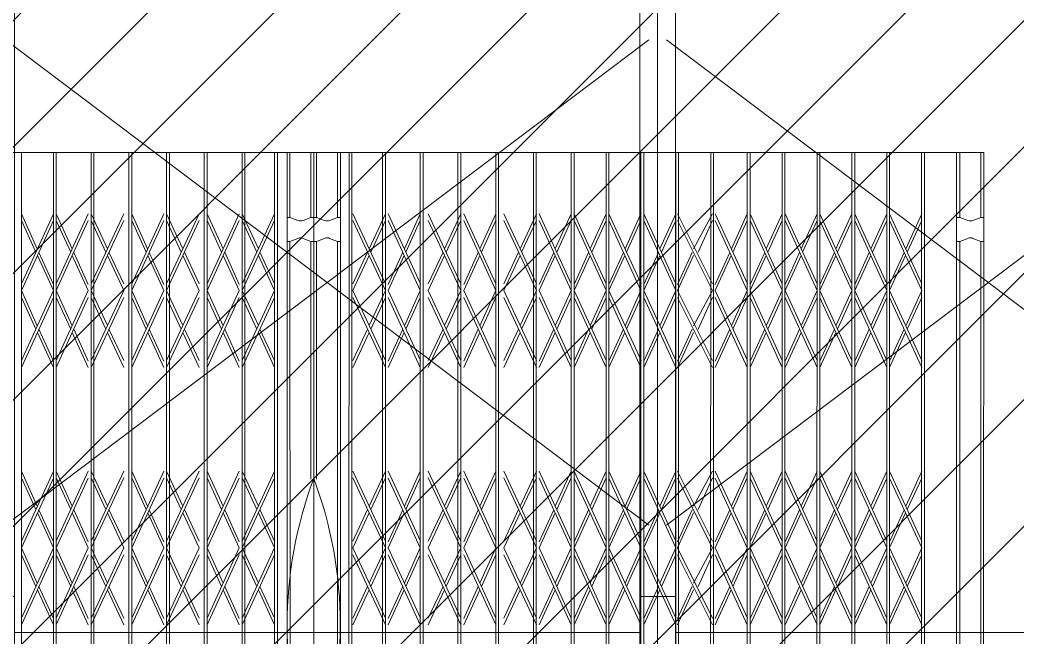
# Model space of a CAD drawing. Header units: millimetres. Extents: x 480521 to 6014615, y -961280 to 187869.
# Drawn here: x 773379 to 776170, y -77251 to -75525 of the extents above; entities that cross this region are included whole.
import ezdxf

# ---------------------------------------------------------------- set-up
doc = ezdxf.new("R2010")
doc.units = ezdxf.units.MM
doc.header["$LTSCALE"] = 600
doc.header["$MEASUREMENT"] = 0
for name, color, linetype, lineweight in [('CUA', 75, 'Continuous', 15), ('dim', 144, 'Continuous', 13), ('LC Hatch @ 1 (1)', 252, 'Continuous', 9), ('Net Thay 1', 2, 'Continuous', 20)]:
    doc.layers.add(name, color=color, linetype=linetype, lineweight=lineweight)
doc.layers.add('M¶nh', color=8, linetype='Continuous')

# ---------------------------------------------------------------- blocks, each defined once
blk = doc.blocks.new('A$C45A85794')
at = {"layer": 'Net Thay 1'}
for p, q in [((25, 1557.4), (1825, 200.3)), ((1825, 1557.4), (25, 200.3))]:
    blk.add_line(p, q, dxfattribs=at)
for points in [[(50, 0), (50, 1800), (0, 1800), (0, 0)], [(1850, 0), (1850, 1800), (1800, 1800), (1800, 0)], [(50, 1650), (1800, 1650), (1800, 1700), (50, 1700)]]:
    blk.add_lwpolyline(points, close=True, dxfattribs=at)

msp = doc.modelspace()

# ---------------------------------------------------------------- hatches: boundary and pattern name
at = {"layer": 'LC Hatch @ 1 (1)', "ltscale": 2}
h = msp.add_hatch(dxfattribs=at)
h.set_pattern_fill('ANSI31', color=256, scale=2000)
h.set_pattern_definition([(45, (150581.53, -148884.38), (-176.7767, 176.7767), [])])
h.paths.add_polyline_path([(771135.734, -78938.294), (777216.875, -78938.294), (777216.875, -63885.894), (771135.734, -63885.894)])

# ---------------------------------------------------------------- linework, layer by layer
at = {"layer": 'CUA'}
for p, q in [((773473.119, -76067.338), (773383.402, -76263.316)), ((773383.519, -76067.316), (773428.112, -76165.65)), ((773570.719, -76067.338), (773481.002, -76263.316)), ((773481.119, -76067.316), (773525.712, -76165.65)), ((773669.919, -76067.316), (773578.719, -76263.316)), ((773578.719, -76067.316), (773624.319, -76165.316)), ((773781.919, -76067.333), (773692.202, -76263.31)), ((773692.319, -76067.31), (773736.912, -76165.645)), ((773881.119, -76067.31), (773789.919, -76263.31)), ((773789.919, -76067.31), (773835.519, -76165.31)), ((773993.119, -76067.327), (773903.402, -76263.304)), ((773903.519, -76067.304), (773948.112, -76165.639)), ((774092.319, -76067.304), (774001.119, -76263.304)), ((774001.119, -76067.304), (774046.719, -76165.304)), ((774311.273, -76067.304), (774402.473, -76263.304)), ((774402.473, -76067.304), (774356.873, -76165.304)), ((774410.473, -76067.327), (774500.19, -76263.304)), ((774500.073, -76067.304), (774455.479, -76165.639)), ((774522.473, -76067.31), (774613.673, -76263.31)), ((774613.673, -76067.31), (774568.073, -76165.31)), ((774621.673, -76067.333), (774711.39, -76263.31)), ((774711.273, -76067.31), (774666.68, -76165.645)), ((774733.673, -76067.316), (774824.873, -76263.316)), ((774824.873, -76067.316), (774779.273, -76165.316)), ((774832.873, -76067.338), (774922.59, -76263.316)), ((774922.473, -76067.316), (774877.88, -76165.65)), ((774930.473, -76067.338), (775020.19, -76263.316)), ((775020.073, -76067.316), (774975.48, -76165.65)), ((775028.073, -76067.338), (775117.79, -76263.316)), ((775117.673, -76067.316), (775073.08, -76165.65)), ((775125.673, -76067.338), (775215.39, -76263.316)), ((775215.273, -76067.316), (775170.68, -76165.65)), ((775220.074, -76067.334), (775317.811, -76263.311)), ((775317.694, -76067.311), (775265.081, -76165.646)), ((775325.674, -76067.338), (775415.391, -76263.315)), ((775415.274, -76067.315), (775370.681, -76165.65)), ((775423.273, -76067.341), (775512.991, -76263.319)), ((775512.873, -76067.319), (775468.28, -76165.653)), ((775520.873, -76067.345), (775610.59, -76263.322)), ((775610.473, -76067.322), (775565.88, -76165.657)), ((775618.473, -76067.345), (775708.19, -76263.322)), ((775708.073, -76067.322), (775663.48, -76165.657)), ((775716.073, -76067.352), (775805.79, -76263.329)), ((775805.673, -76067.329), (775761.08, -76165.664)), ((775813.673, -76067.352), (775903.39, -76263.329)), ((775903.273, -76067.329), (775858.68, -76165.664)), ((773383.519, -76086.516), (773423.925, -76174.797)), ((773473.119, -76086.557), (773383.519, -76282.279)), ((773481.119, -76086.516), (773521.525, -76174.797)), ((773570.719, -76086.557), (773481.119, -76282.279)), ((773669.919, -76086.279), (773578.719, -76282.279)), ((773578.719, -76086.279), (773619.907, -76174.797)), ((773692.319, -76086.51), (773732.725, -76174.791)), ((773781.919, -76086.552), (773692.319, -76282.273)), ((773881.119, -76086.273), (773789.919, -76282.273)), ((773789.919, -76086.273), (773831.107, -76174.791)), ((773903.519, -76086.504), (773943.925, -76174.786)), ((773993.119, -76086.546), (773903.519, -76282.267)), ((774092.319, -76086.267), (774001.119, -76282.267)), ((774001.119, -76086.267), (774042.307, -76174.786)), ((774311.273, -76086.267), (774402.473, -76282.267)), ((774402.473, -76086.267), (774361.285, -76174.786)), ((774410.473, -76086.546), (774500.073, -76282.267)), ((774500.073, -76086.504), (774459.667, -76174.786)), ((774522.473, -76086.273), (774613.673, -76282.273)), ((774613.673, -76086.273), (774572.485, -76174.791)), ((774621.673, -76086.552), (774711.273, -76282.273)), ((774711.273, -76086.51), (774670.867, -76174.791)), ((774733.673, -76086.279), (774824.873, -76282.279)), ((774824.873, -76086.279), (774783.685, -76174.797)), ((774832.873, -76086.557), (774922.473, -76282.279)), ((774922.473, -76086.516), (774882.067, -76174.797)), ((774930.473, -76086.557), (775020.073, -76282.279)), ((775020.073, -76086.516), (774979.667, -76174.797)), ((775028.073, -76086.557), (775117.673, -76282.279)), ((775117.673, -76086.516), (775077.267, -76174.797)), ((775125.673, -76086.557), (775215.273, -76282.279)), ((775215.273, -76086.516), (775174.867, -76174.797)), ((775220.074, -76086.553), (775317.694, -76282.274)), ((775317.694, -76086.511), (775277.288, -76174.793)), ((775325.674, -76086.557), (775415.274, -76282.278)), ((775415.274, -76086.515), (775374.868, -76174.796)), ((775423.273, -76086.56), (775512.873, -76282.282)), ((775512.873, -76086.519), (775472.467, -76174.8)), ((775520.873, -76086.564), (775610.473, -76282.285)), ((775610.473, -76086.522), (775570.067, -76174.804)), ((775618.473, -76086.564), (775708.073, -76282.285)), ((775708.073, -76086.522), (775667.667, -76174.804)), ((775716.073, -76086.571), (775805.673, -76282.292)), ((775805.673, -76086.529), (775765.267, -76174.81)), ((775813.673, -76086.571), (775903.273, -76282.292)), ((775903.273, -76086.529), (775862.867, -76174.81)), ((773428.324, -76184.408), (773473.119, -76282.279)), ((773432.491, -76175.305), (773473.119, -76264.896)), ((773525.924, -76184.408), (773570.719, -76282.279)), ((773530.091, -76175.305), (773570.719, -76264.896)), ((773624.319, -76184.279), (773669.919, -76282.279)), ((773628.731, -76174.797), (773669.919, -76263.316)), ((773737.124, -76184.402), (773781.919, -76282.273)), ((773741.291, -76175.3), (773781.919, -76264.89)), ((773835.519, -76184.273), (773881.119, -76282.273)), ((773839.931, -76174.791), (773881.119, -76263.31)), ((773948.324, -76184.396), (773993.119, -76282.267)), ((773952.491, -76175.294), (773993.119, -76264.885)), ((774046.719, -76184.267), (774092.319, -76282.267)), ((774051.131, -76174.786), (774092.319, -76263.304)), ((774352.461, -76174.786), (774311.273, -76263.304)), ((774356.873, -76184.267), (774311.273, -76282.267)), ((774451.101, -76175.294), (774410.473, -76264.885)), ((774455.268, -76184.396), (774410.473, -76282.267)), ((774563.661, -76174.791), (774522.473, -76263.31)), ((774568.073, -76184.273), (774522.473, -76282.273)), ((774662.301, -76175.3), (774621.673, -76264.89)), ((774666.468, -76184.402), (774621.673, -76282.273)), ((774774.861, -76174.797), (774733.673, -76263.316)), ((774779.273, -76184.279), (774733.673, -76282.279)), ((774873.501, -76175.305), (774832.873, -76264.896)), ((774877.668, -76184.408), (774832.873, -76282.279)), ((774971.101, -76175.305), (774930.473, -76264.896)), ((774975.268, -76184.408), (774930.473, -76282.279)), ((775068.701, -76175.305), (775028.073, -76264.896)), ((775072.868, -76184.408), (775028.073, -76282.279)), ((775166.301, -76175.305), (775125.673, -76264.896)), ((775170.468, -76184.408), (775125.673, -76282.279)), ((775260.703, -76175.301), (775220.074, -76264.892)), ((775264.87, -76184.403), (775220.074, -76282.274)), ((775366.302, -76175.305), (775325.674, -76264.896)), ((775370.469, -76184.407), (775325.674, -76282.278)), ((775463.902, -76175.308), (775423.273, -76264.899)), ((775468.069, -76184.411), (775423.273, -76282.282)), ((775561.501, -76175.312), (775520.873, -76264.903)), ((775565.668, -76184.414), (775520.873, -76282.285)), ((775659.101, -76175.312), (775618.473, -76264.903)), ((775663.268, -76184.414), (775618.473, -76282.285)), ((775756.701, -76175.319), (775716.073, -76264.909)), ((775760.868, -76184.421), (775716.073, -76282.292)), ((775854.301, -76175.319), (775813.673, -76264.909)), ((775858.468, -76184.421), (775813.673, -76282.292)), ((773473.119, -76282.301), (773383.402, -76478.279)), ((773383.519, -76282.279), (773428.112, -76380.613)), ((773570.719, -76282.301), (773481.002, -76478.279)), ((773481.119, -76282.279), (773525.712, -76380.613)), ((773669.919, -76282.279), (773578.719, -76478.279)), ((773578.719, -76282.279), (773624.319, -76380.279)), ((773781.919, -76282.296), (773692.202, -76478.273)), ((773692.319, -76282.273), (773736.912, -76380.608)), ((773881.119, -76282.273), (773789.919, -76478.273)), ((773789.919, -76282.273), (773835.519, -76380.273)), ((773993.119, -76282.29), (773903.402, -76478.267)), ((773903.519, -76282.267), (773948.112, -76380.602)), ((774092.319, -76282.267), (774001.119, -76478.267)), ((774001.119, -76282.267), (774046.719, -76380.267)), ((774311.273, -76282.267), (774402.473, -76478.267)), ((774402.473, -76282.267), (774356.873, -76380.267)), ((774410.473, -76282.29), (774500.19, -76478.267)), ((774500.073, -76282.267), (774455.479, -76380.602)), ((774522.473, -76282.273), (774613.673, -76478.273)), ((774613.673, -76282.273), (774568.073, -76380.273)), ((774621.673, -76282.296), (774711.39, -76478.273)), ((774711.273, -76282.273), (774666.68, -76380.608)), ((774733.673, -76282.279), (774824.873, -76478.279)), ((774824.873, -76282.279), (774779.273, -76380.279)), ((774832.873, -76282.301), (774922.59, -76478.279)), ((774922.473, -76282.279), (774877.88, -76380.613)), ((774930.473, -76282.301), (775020.19, -76478.279)), ((775020.073, -76282.279), (774975.48, -76380.613)), ((775028.073, -76282.301), (775117.79, -76478.279)), ((775117.673, -76282.279), (775073.08, -76380.613)), ((775125.673, -76282.301), (775215.39, -76478.279)), ((775215.273, -76282.279), (775170.68, -76380.613)), ((775220.074, -76282.297), (775317.811, -76478.274)), ((775317.694, -76282.274), (775265.081, -76380.609)), ((775325.674, -76282.301), (775415.391, -76478.278)), ((775415.274, -76282.278), (775370.681, -76380.613)), ((775423.273, -76282.304), (775512.991, -76478.282)), ((775512.873, -76282.282), (775468.28, -76380.616)), ((775520.873, -76282.308), (775610.59, -76478.285)), ((775610.473, -76282.285), (775565.88, -76380.62)), ((775618.473, -76282.308), (775708.19, -76478.285)), ((775708.073, -76282.285), (775663.48, -76380.62)), ((775716.073, -76282.315), (775805.79, -76478.292)), ((775805.673, -76282.292), (775761.08, -76380.627)), ((775813.673, -76282.315), (775903.39, -76478.292)), ((775903.273, -76282.292), (775858.68, -76380.627)), ((773383.519, -76301.479), (773423.925, -76389.76)), ((773473.119, -76301.521), (773383.519, -76497.242)), ((773481.119, -76301.479), (773521.525, -76389.76)), ((773570.719, -76301.521), (773481.119, -76497.242)), ((773669.919, -76301.242), (773578.719, -76497.242)), ((773578.719, -76301.242), (773619.907, -76389.76)), ((773692.319, -76301.473), (773732.725, -76389.754)), ((773781.919, -76301.515), (773692.319, -76497.236)), ((773881.119, -76301.236), (773789.919, -76497.236)), ((773789.919, -76301.236), (773831.107, -76389.755)), ((773903.519, -76301.467), (773943.925, -76389.749)), ((773993.119, -76301.509), (773903.519, -76497.23)), ((774092.319, -76301.23), (774001.119, -76497.23)), ((774001.119, -76301.23), (774042.307, -76389.749)), ((774311.273, -76301.23), (774402.473, -76497.23)), ((774402.473, -76301.23), (774361.285, -76389.749)), ((774410.473, -76301.509), (774500.073, -76497.23)), ((774500.073, -76301.467), (774459.667, -76389.749)), ((774522.473, -76301.236), (774613.673, -76497.236)), ((774613.673, -76301.236), (774572.485, -76389.755)), ((774621.673, -76301.515), (774711.273, -76497.236)), ((774711.273, -76301.473), (774670.867, -76389.754)), ((774733.673, -76301.242), (774824.873, -76497.242)), ((774824.873, -76301.242), (774783.685, -76389.76)), ((774832.873, -76301.521), (774922.473, -76497.242)), ((774922.473, -76301.479), (774882.067, -76389.76)), ((774930.473, -76301.521), (775020.073, -76497.242)), ((775020.073, -76301.479), (774979.667, -76389.76)), ((775028.073, -76301.521), (775117.673, -76497.242)), ((775117.673, -76301.479), (775077.267, -76389.76)), ((775125.673, -76301.521), (775215.273, -76497.242)), ((775215.273, -76301.479), (775174.867, -76389.76)), ((775220.074, -76301.516), (775317.694, -76497.238)), ((775317.694, -76301.474), (775277.288, -76389.756)), ((775325.674, -76301.52), (775415.274, -76497.241)), ((775415.274, -76301.478), (775374.868, -76389.759)), ((775423.273, -76301.524), (775512.873, -76497.245)), ((775512.873, -76301.482), (775472.467, -76389.763)), ((775520.873, -76301.527), (775610.473, -76497.248)), ((775610.473, -76301.485), (775570.067, -76389.767)), ((775618.473, -76301.527), (775708.073, -76497.248)), ((775708.073, -76301.485), (775667.667, -76389.767)), ((775716.073, -76301.534), (775805.673, -76497.255)), ((775805.673, -76301.492), (775765.267, -76389.773)), ((775813.673, -76301.534), (775903.273, -76497.255)), ((775903.273, -76301.492), (775862.867, -76389.773)), ((773428.324, -76399.371), (773473.119, -76497.242)), ((773432.491, -76390.268), (773473.119, -76479.859)), ((773525.924, -76399.371), (773570.719, -76497.242)), ((773530.091, -76390.268), (773570.719, -76479.859)), ((773624.319, -76399.242), (773669.919, -76497.242)), ((773628.731, -76389.76), (773669.919, -76478.279)), ((773737.124, -76399.365), (773781.919, -76497.236)), ((773741.291, -76390.263), (773781.919, -76479.854)), ((773835.519, -76399.236), (773881.119, -76497.236)), ((773839.931, -76389.755), (773881.119, -76478.273)), ((773948.324, -76399.359), (773993.119, -76497.23)), ((773952.491, -76390.257), (773993.119, -76479.848)), ((774046.719, -76399.23), (774092.319, -76497.23)), ((774051.131, -76389.749), (774092.319, -76478.267)), ((774352.461, -76389.749), (774311.273, -76478.267)), ((774356.873, -76399.23), (774311.273, -76497.23)), ((774451.101, -76390.257), (774410.473, -76479.848)), ((774455.268, -76399.359), (774410.473, -76497.23)), ((774563.661, -76389.755), (774522.473, -76478.273)), ((774568.073, -76399.236), (774522.473, -76497.236)), ((774662.301, -76390.263), (774621.673, -76479.854)), ((774666.468, -76399.365), (774621.673, -76497.236)), ((774774.861, -76389.76), (774733.673, -76478.279)), ((774779.273, -76399.242), (774733.673, -76497.242)), ((774873.501, -76390.268), (774832.873, -76479.859)), ((774877.668, -76399.371), (774832.873, -76497.242)), ((774971.101, -76390.268), (774930.473, -76479.859)), ((774975.268, -76399.371), (774930.473, -76497.242)), ((775068.701, -76390.268), (775028.073, -76479.859)), ((775072.868, -76399.371), (775028.073, -76497.242)), ((775166.301, -76390.268), (775125.673, -76479.859)), ((775170.468, -76399.371), (775125.673, -76497.242)), ((775260.703, -76390.264), (775220.074, -76479.855)), ((775264.87, -76399.366), (775220.074, -76497.237)), ((775366.302, -76390.268), (775325.674, -76479.859)), ((775370.469, -76399.37), (775325.674, -76497.241)), ((775463.902, -76390.271), (775423.273, -76479.862)), ((775468.069, -76399.374), (775423.273, -76497.245)), ((775561.501, -76390.275), (775520.873, -76479.866)), ((775565.668, -76399.377), (775520.873, -76497.248)), ((775659.101, -76390.275), (775618.473, -76479.866)), ((775663.268, -76399.377), (775618.473, -76497.248)), ((775756.701, -76390.282), (775716.073, -76479.873)), ((775760.868, -76399.384), (775716.073, -76497.255)), ((775854.301, -76390.282), (775813.673, -76479.873)), ((775858.468, -76399.384), (775813.673, -76497.255)), ((773473.119, -76787.338), (773383.402, -76983.316)), ((773383.519, -76787.316), (773428.112, -76885.65)), ((773570.719, -76787.338), (773481.002, -76983.316)), ((773481.119, -76787.316), (773525.712, -76885.65)), ((773669.919, -76787.316), (773578.719, -76983.316)), ((773578.719, -76787.316), (773624.319, -76885.316)), ((773781.919, -76787.333), (773692.202, -76983.31)), ((773692.319, -76787.31), (773736.912, -76885.645)), ((773881.119, -76787.31), (773789.919, -76983.31)), ((773789.919, -76787.31), (773835.519, -76885.31)), ((773993.119, -76787.327), (773903.402, -76983.304)), ((773903.519, -76787.304), (773948.112, -76885.639)), ((774092.319, -76787.304), (774001.119, -76983.304)), ((774001.119, -76787.304), (774046.719, -76885.304)), ((774311.273, -76787.304), (774402.473, -76983.304)), ((774402.473, -76787.304), (774356.873, -76885.304)), ((774410.473, -76787.327), (774500.19, -76983.304)), ((774500.073, -76787.304), (774455.479, -76885.639)), ((774522.473, -76787.31), (774613.673, -76983.31)), ((774613.673, -76787.31), (774568.073, -76885.31)), ((774621.673, -76787.333), (774711.39, -76983.31)), ((774711.273, -76787.31), (774666.68, -76885.645)), ((774733.673, -76787.316), (774824.873, -76983.316)), ((774824.873, -76787.316), (774779.273, -76885.316)), ((774832.873, -76787.338), (774922.59, -76983.316)), ((774922.473, -76787.316), (774877.88, -76885.65)), ((774930.473, -76787.338), (775020.19, -76983.316)), ((775020.073, -76787.316), (774975.48, -76885.65)), ((775028.073, -76787.338), (775117.79, -76983.316)), ((775117.673, -76787.316), (775073.08, -76885.65)), ((775125.673, -76787.338), (775215.39, -76983.316)), ((775215.273, -76787.316), (775170.68, -76885.65)), ((775220.074, -76787.334), (775317.811, -76983.311)), ((775317.694, -76787.311), (775265.081, -76885.646)), ((775325.674, -76787.338), (775415.391, -76983.315)), ((775415.274, -76787.315), (775370.681, -76885.65)), ((775423.273, -76787.341), (775512.991, -76983.319)), ((775512.873, -76787.319), (775468.28, -76885.653)), ((775520.873, -76787.345), (775610.59, -76983.322)), ((775610.473, -76787.322), (775565.88, -76885.657)), ((775618.473, -76787.345), (775708.19, -76983.322)), ((775708.073, -76787.322), (775663.48, -76885.657)), ((775716.073, -76787.352), (775805.79, -76983.329)), ((775805.673, -76787.329), (775761.08, -76885.664)), ((775813.673, -76787.352), (775903.39, -76983.329)), ((775903.273, -76787.329), (775858.68, -76885.664)), ((773383.519, -76806.516), (773423.925, -76894.797)), ((773473.119, -76806.557), (773383.519, -77002.279)), ((773481.119, -76806.516), (773521.525, -76894.797)), ((773570.719, -76806.557), (773481.119, -77002.279)), ((773669.919, -76806.279), (773578.719, -77002.279)), ((773578.719, -76806.279), (773619.907, -76894.797)), ((773692.319, -76806.51), (773732.725, -76894.791)), ((773781.919, -76806.552), (773692.319, -77002.273)), ((773881.119, -76806.273), (773789.919, -77002.273)), ((773789.919, -76806.273), (773831.107, -76894.791)), ((773903.519, -76806.504), (773943.925, -76894.786)), ((773993.119, -76806.546), (773903.519, -77002.267)), ((774092.319, -76806.267), (774001.119, -77002.267)), ((774001.119, -76806.267), (774042.307, -76894.786)), ((774311.273, -76806.267), (774402.473, -77002.267)), ((774402.473, -76806.267), (774361.285, -76894.786)), ((774410.473, -76806.546), (774500.073, -77002.267)), ((774500.073, -76806.504), (774459.667, -76894.786)), ((774522.473, -76806.273), (774613.673, -77002.273)), ((774613.673, -76806.273), (774572.485, -76894.791)), ((774621.673, -76806.552), (774711.273, -77002.273)), ((774711.273, -76806.51), (774670.867, -76894.791)), ((774733.673, -76806.279), (774824.873, -77002.279)), ((774824.873, -76806.279), (774783.685, -76894.797)), ((774832.873, -76806.557), (774922.473, -77002.279)), ((774922.473, -76806.516), (774882.067, -76894.797)), ((774930.473, -76806.557), (775020.073, -77002.279)), ((775020.073, -76806.516), (774979.667, -76894.797)), ((775028.073, -76806.557), (775117.673, -77002.279)), ((775117.673, -76806.516), (775077.267, -76894.797)), ((775125.673, -76806.557), (775215.273, -77002.279)), ((775215.273, -76806.516), (775174.867, -76894.797)), ((775220.074, -76806.553), (775317.694, -77002.274)), ((775317.694, -76806.511), (775277.288, -76894.793)), ((775325.674, -76806.557), (775415.274, -77002.278)), ((775415.274, -76806.515), (775374.868, -76894.796)), ((775423.273, -76806.56), (775512.873, -77002.282)), ((775512.873, -76806.519), (775472.467, -76894.8)), ((775520.873, -76806.564), (775610.473, -77002.285)), ((775610.473, -76806.522), (775570.067, -76894.804)), ((775618.473, -76806.564), (775708.073, -77002.285)), ((775708.073, -76806.522), (775667.667, -76894.804)), ((775716.073, -76806.571), (775805.673, -77002.292)), ((775805.673, -76806.529), (775765.267, -76894.81)), ((775813.673, -76806.571), (775903.273, -77002.292)), ((775903.273, -76806.529), (775862.867, -76894.81)), ((773428.324, -76904.408), (773473.119, -77002.279)), ((773432.491, -76895.305), (773473.119, -76984.896)), ((773525.924, -76904.408), (773570.719, -77002.279)), ((773530.091, -76895.305), (773570.719, -76984.896)), ((773624.319, -76904.279), (773669.919, -77002.279)), ((773628.731, -76894.797), (773669.919, -76983.316)), ((773737.124, -76904.402), (773781.919, -77002.273)), ((773741.291, -76895.3), (773781.919, -76984.89)), ((773835.519, -76904.273), (773881.119, -77002.273)), ((773839.931, -76894.791), (773881.119, -76983.31)), ((773948.324, -76904.396), (773993.119, -77002.267)), ((773952.491, -76895.294), (773993.119, -76984.885)), ((774046.719, -76904.267), (774092.319, -77002.267)), ((774051.131, -76894.786), (774092.319, -76983.304)), ((774352.461, -76894.786), (774311.273, -76983.304)), ((774356.873, -76904.267), (774311.273, -77002.267)), ((774451.101, -76895.294), (774410.473, -76984.885)), ((774455.268, -76904.396), (774410.473, -77002.267)), ((774563.661, -76894.791), (774522.473, -76983.31)), ((774568.073, -76904.273), (774522.473, -77002.273)), ((774662.301, -76895.3), (774621.673, -76984.89)), ((774666.468, -76904.402), (774621.673, -77002.273)), ((774774.861, -76894.797), (774733.673, -76983.316)), ((774779.273, -76904.279), (774733.673, -77002.279)), ((774873.501, -76895.305), (774832.873, -76984.896)), ((774877.668, -76904.408), (774832.873, -77002.279)), ((774971.101, -76895.305), (774930.473, -76984.896)), ((774975.268, -76904.408), (774930.473, -77002.279)), ((775068.701, -76895.305), (775028.073, -76984.896)), ((775072.868, -76904.408), (775028.073, -77002.279)), ((775166.301, -76895.305), (775125.673, -76984.896)), ((775170.468, -76904.408), (775125.673, -77002.279)), ((775260.703, -76895.301), (775220.074, -76984.892)), ((775264.87, -76904.403), (775220.074, -77002.274)), ((775366.302, -76895.305), (775325.674, -76984.896)), ((775370.469, -76904.407), (775325.674, -77002.278)), ((775463.902, -76895.308), (775423.273, -76984.899)), ((775468.069, -76904.411), (775423.273, -77002.282)), ((775561.501, -76895.312), (775520.873, -76984.903)), ((775565.668, -76904.414), (775520.873, -77002.285)), ((775659.101, -76895.312), (775618.473, -76984.903)), ((775663.268, -76904.414), (775618.473, -77002.285)), ((775756.701, -76895.319), (775716.073, -76984.909)), ((775760.868, -76904.421), (775716.073, -77002.292)), ((775854.301, -76895.319), (775813.673, -76984.909)), ((775858.468, -76904.421), (775813.673, -77002.292)), ((773473.119, -77002.301), (773383.402, -77198.279)), ((773383.519, -77002.279), (773428.112, -77100.613)), ((773383.519, -77021.479), (773423.925, -77109.76)), ((773473.119, -77021.521), (773383.519, -77217.242)), ((773570.719, -77002.301), (773481.002, -77198.279)), ((773481.119, -77002.279), (773525.712, -77100.613)), ((773481.119, -77021.479), (773521.525, -77109.76)), ((773570.719, -77021.521), (773481.119, -77217.242)), ((773669.919, -77002.279), (773578.719, -77198.279)), ((773578.719, -77002.279), (773624.319, -77100.279)), ((773669.919, -77021.242), (773578.719, -77217.242)), ((773578.719, -77021.242), (773619.907, -77109.76)), ((773781.919, -77002.296), (773692.202, -77198.273)), ((773692.319, -77002.273), (773736.912, -77100.608)), ((773692.319, -77021.473), (773732.725, -77109.754)), ((773781.919, -77021.515), (773692.319, -77217.236)), ((773881.119, -77002.273), (773789.919, -77198.273)), ((773789.919, -77002.273), (773835.519, -77100.273)), ((773881.119, -77021.236), (773789.919, -77217.236)), ((773789.919, -77021.236), (773831.107, -77109.755)), ((773993.119, -77002.29), (773903.402, -77198.267)), ((773903.519, -77002.267), (773948.112, -77100.602)), ((773903.519, -77021.467), (773943.925, -77109.749)), ((773993.119, -77021.509), (773903.519, -77217.23)), ((774092.319, -77002.267), (774001.119, -77198.267)), ((774001.119, -77002.267), (774046.719, -77100.267)), ((774092.319, -77021.23), (774001.119, -77217.23)), ((774001.119, -77021.23), (774042.307, -77109.749)), ((774311.273, -77002.267), (774402.473, -77198.267)), ((774311.273, -77021.23), (774402.473, -77217.23)), ((774402.473, -77002.267), (774356.873, -77100.267)), ((774402.473, -77021.23), (774361.285, -77109.749)), ((774410.473, -77002.29), (774500.19, -77198.267)), ((774410.473, -77021.509), (774500.073, -77217.23)), ((774500.073, -77002.267), (774455.479, -77100.602)), ((774500.073, -77021.467), (774459.667, -77109.749)), ((774522.473, -77002.273), (774613.673, -77198.273)), ((774522.473, -77021.236), (774613.673, -77217.236)), ((774613.673, -77002.273), (774568.073, -77100.273)), ((774613.673, -77021.236), (774572.485, -77109.755)), ((774621.673, -77002.296), (774711.39, -77198.273)), ((774621.673, -77021.515), (774711.273, -77217.236)), ((774711.273, -77002.273), (774666.68, -77100.608)), ((774711.273, -77021.473), (774670.867, -77109.754)), ((774733.673, -77002.279), (774824.873, -77198.279)), ((774733.673, -77021.242), (774824.873, -77217.242)), ((774824.873, -77002.279), (774779.273, -77100.279)), ((774824.873, -77021.242), (774783.685, -77109.76)), ((774832.873, -77002.301), (774922.59, -77198.279)), ((774832.873, -77021.521), (774922.473, -77217.242)), ((774922.473, -77002.279), (774877.88, -77100.613)), ((774922.473, -77021.479), (774882.067, -77109.76)), ((774930.473, -77002.301), (775020.19, -77198.279)), ((774930.473, -77021.521), (775020.073, -77217.242)), ((775020.073, -77002.279), (774975.48, -77100.613)), ((775020.073, -77021.479), (774979.667, -77109.76)), ((775028.073, -77002.301), (775117.79, -77198.279)), ((775028.073, -77021.521), (775117.673, -77217.242)), ((775117.673, -77002.279), (775073.08, -77100.613)), ((775117.673, -77021.479), (775077.267, -77109.76)), ((775125.673, -77002.301), (775215.39, -77198.279)), ((775125.673, -77021.521), (775215.273, -77217.242)), ((775215.273, -77002.279), (775170.68, -77100.613)), ((775215.273, -77021.479), (775174.867, -77109.76)), ((775220.074, -77002.297), (775317.811, -77198.274)), ((775220.074, -77021.516), (775317.694, -77217.238)), ((775317.694, -77002.274), (775265.081, -77100.609)), ((775317.694, -77021.474), (775277.288, -77109.756)), ((775325.674, -77002.301), (775415.391, -77198.278)), ((775325.674, -77021.52), (775415.274, -77217.241)), ((775415.274, -77002.278), (775370.681, -77100.613)), ((775415.274, -77021.478), (775374.868, -77109.759)), ((775423.273, -77002.304), (775512.991, -77198.282)), ((775423.273, -77021.524), (775512.873, -77217.245)), ((775512.873, -77002.282), (775468.28, -77100.616)), ((775512.873, -77021.482), (775472.467, -77109.763)), ((775520.873, -77002.308), (775610.59, -77198.285)), ((775520.873, -77021.527), (775610.473, -77217.248)), ((775610.473, -77002.285), (775565.88, -77100.62)), ((775610.473, -77021.485), (775570.067, -77109.767)), ((775618.473, -77002.308), (775708.19, -77198.285)), ((775618.473, -77021.527), (775708.073, -77217.248)), ((775708.073, -77002.285), (775663.48, -77100.62)), ((775708.073, -77021.485), (775667.667, -77109.767)), ((775716.073, -77002.315), (775805.79, -77198.292)), ((775716.073, -77021.534), (775805.673, -77217.255)), ((775805.673, -77002.292), (775761.08, -77100.627)), ((775805.673, -77021.492), (775765.267, -77109.773)), ((775813.673, -77002.315), (775903.39, -77198.292)), ((775813.673, -77021.534), (775903.273, -77217.255)), ((775903.273, -77002.292), (775858.68, -77100.627)), ((775903.273, -77021.492), (775862.867, -77109.773)), ((773428.324, -77119.371), (773473.119, -77217.242)), ((773432.491, -77110.268), (773473.119, -77199.859)), ((773525.924, -77119.371), (773570.719, -77217.242)), ((773530.091, -77110.268), (773570.719, -77199.859)), ((773624.319, -77119.242), (773669.919, -77217.242)), ((773628.731, -77109.76), (773669.919, -77198.279)), ((773737.124, -77119.365), (773781.919, -77217.236)), ((773741.291, -77110.263), (773781.919, -77199.854)), ((773835.519, -77119.236), (773881.119, -77217.236)), ((773839.931, -77109.755), (773881.119, -77198.273)), ((773948.324, -77119.359), (773993.119, -77217.23)), ((773952.491, -77110.257), (773993.119, -77199.848)), ((774046.719, -77119.23), (774092.319, -77217.23)), ((774051.131, -77109.749), (774092.319, -77198.267)), ((774352.461, -77109.749), (774311.273, -77198.267)), ((774356.873, -77119.23), (774311.273, -77217.23)), ((774451.101, -77110.257), (774410.473, -77199.848)), ((774455.268, -77119.359), (774410.473, -77217.23)), ((774563.661, -77109.755), (774522.473, -77198.273)), ((774568.073, -77119.236), (774522.473, -77217.236)), ((774662.301, -77110.263), (774621.673, -77199.854)), ((774666.468, -77119.365), (774621.673, -77217.236)), ((774774.861, -77109.76), (774733.673, -77198.279)), ((774779.273, -77119.242), (774733.673, -77217.242)), ((774873.501, -77110.268), (774832.873, -77199.859)), ((774877.668, -77119.371), (774832.873, -77217.242)), ((774971.101, -77110.268), (774930.473, -77199.859)), ((774975.268, -77119.371), (774930.473, -77217.242)), ((775068.701, -77110.268), (775028.073, -77199.859)), ((775072.868, -77119.371), (775028.073, -77217.242)), ((775166.301, -77110.268), (775125.673, -77199.859)), ((775170.468, -77119.371), (775125.673, -77217.242)), ((775260.703, -77110.264), (775220.074, -77199.855)), ((775264.87, -77119.366), (775220.074, -77217.237)), ((775366.302, -77110.268), (775325.674, -77199.859)), ((775370.469, -77119.37), (775325.674, -77217.241)), ((775463.902, -77110.271), (775423.273, -77199.862)), ((775468.069, -77119.374), (775423.273, -77217.245)), ((775561.501, -77110.275), (775520.873, -77199.866)), ((775565.668, -77119.377), (775520.873, -77217.248)), ((775659.101, -77110.275), (775618.473, -77199.866)), ((775663.268, -77119.377), (775618.473, -77217.248)), ((775756.701, -77110.282), (775716.073, -77199.873)), ((775760.868, -77119.384), (775716.073, -77217.255)), ((775854.301, -77110.282), (775813.673, -77199.873)), ((775858.468, -77119.384), (775813.673, -77217.255))]:
    msp.add_line(p, q, dxfattribs=at)
at = {"layer": 'dim'}
for p, q in [((772326.714, -75895.892), (773646.796, -75895.892)), ((773383.514, -75895.892), (773383.596, -78938.294)), ((773473.114, -75895.892), (773473.196, -78922.682)), ((773481.114, -75895.892), (773481.196, -78922.682)), ((773578.714, -75895.889), (773578.796, -78922.679)), ((773586.714, -75895.889), (773586.796, -78922.679)), ((776076.796, -75895.892), (773646.796, -75895.892)), ((773684.314, -75895.887), (773684.396, -78922.677)), ((773692.314, -75895.887), (773692.396, -78922.677)), ((773789.914, -75895.884), (773789.996, -78922.674)), ((773797.914, -75895.884), (773797.996, -78922.674)), ((773895.514, -75895.881), (773895.596, -78922.671)), ((773903.514, -75895.881), (773903.596, -78922.671)), ((774001.114, -75895.878), (774001.196, -78922.668)), ((774009.114, -75895.878), (774009.196, -78922.668)), ((774092.245, -75896.028), (774092.326, -78922.818)), ((774100.245, -75896.028), (774100.326, -78922.818)), ((774127.314, -75895.892), (774127.396, -78938.294)), ((774135.314, -75895.892), (774135.314, -76077.492)), ((774193.714, -75895.892), (774193.714, -76077.492)), ((774201.714, -75895.892), (774201.796, -78938.294)), ((774201.714, -75895.892), (774201.796, -78938.294)), ((774201.878, -75895.892), (774201.796, -78938.294)), ((774201.878, -75895.892), (774201.796, -78938.294)), ((774209.878, -75895.892), (774209.878, -76077.492)), ((774268.278, -75895.892), (774268.278, -76077.492)), ((774276.278, -75895.892), (774276.196, -78938.294)), ((774300.478, -75895.892), (774300.396, -78938.294)), ((774308.478, -75895.892), (774308.396, -78938.294)), ((774394.314, -75895.878), (774394.232, -78922.668)), ((774402.314, -75895.878), (774402.232, -78922.668)), ((774499.914, -75895.881), (774499.832, -78922.671)), ((774507.914, -75895.881), (774507.832, -78922.671)), ((774605.514, -75895.884), (774605.432, -78922.674)), ((774613.514, -75895.884), (774613.432, -78922.674)), ((774711.114, -75895.887), (774711.032, -78922.677)), ((774719.114, -75895.887), (774719.032, -78922.677)), ((774816.714, -75895.889), (774816.632, -78922.679)), ((774824.714, -75895.889), (774824.632, -78922.679)), ((774922.314, -75895.892), (774922.233, -78922.682)), ((774930.314, -75895.892), (774930.233, -78922.682)), ((775019.914, -75895.892), (775019.833, -78938.294)), ((775027.914, -75895.892), (775027.833, -78938.294)), ((775117.514, -75895.892), (775117.475, -78922.728)), ((775125.514, -75895.892), (775125.475, -78922.728)), ((775215.114, -75895.892), (775215.033, -78938.294)), ((775223.114, -75895.892), (775223.033, -78938.294)), ((775312.714, -75895.892), (775312.633, -78922.772)), ((775320.714, -75895.892), (775320.633, -78922.772)), ((775415.115, -75895.885), (775415.033, -78938.286)), ((775423.115, -75895.885), (775423.033, -78938.286)), ((775512.715, -75895.889), (775512.633, -78938.29)), ((775520.715, -75895.889), (775520.633, -78938.29)), ((775610.314, -75895.892), (775610.233, -78938.294)), ((775618.314, -75895.892), (775618.233, -78938.294)), ((775707.914, -75895.899), (775707.833, -78922.779)), ((775715.914, -75895.899), (775715.833, -78922.779)), ((775805.514, -75895.899), (775805.433, -78938.3)), ((775813.514, -75895.899), (775813.433, -78938.3)), ((775903.114, -75895.906), (775903.033, -78922.786)), ((775911.114, -75895.906), (775911.033, -78922.786)), ((776000.796, -75895.906), (776000.714, -78939.56)), ((776010.396, -75895.892), (776010.396, -76077.492)), ((776068.796, -75895.892), (776068.796, -76077.492)), ((776076.796, -75895.892), (776076.714, -78938.294)), ((774127.314, -76077.492), (774135.314, -76077.492)), ((774135.314, -76077.492), (774157.248, -76086.046)), ((774193.714, -76077.492), (774171.78, -76086.046)), ((774201.714, -76077.492), (774193.714, -76077.492)), ((774201.878, -76077.492), (774209.878, -76077.492)), ((774209.878, -76077.492), (774231.811, -76086.046)), ((774268.278, -76077.492), (774246.344, -76086.046)), ((774276.278, -76077.492), (774268.278, -76077.492)), ((776002.396, -76077.492), (776010.396, -76077.492)), ((776010.396, -76077.492), (776032.33, -76086.046)), ((776068.796, -76077.492), (776046.862, -76086.046)), ((776076.796, -76077.492), (776068.796, -76077.492)), ((774127.314, -76144.692), (774135.314, -76144.692)), ((774135.314, -76144.692), (774157.248, -76136.139)), ((774135.314, -76144.692), (774135.396, -77502.683)), ((774193.714, -76144.692), (774171.78, -76136.139)), ((774193.714, -76144.692), (774193.796, -76809.477)), ((774201.714, -76144.692), (774193.714, -76144.692)), ((774201.878, -76144.692), (774209.878, -76144.692)), ((774209.878, -76144.692), (774209.796, -76809.477)), ((774209.878, -76144.692), (774231.811, -76136.139)), ((774268.278, -76144.692), (774246.344, -76136.139)), ((774268.278, -76144.692), (774268.196, -77502.683)), ((774276.278, -76144.692), (774268.278, -76144.692)), ((776002.396, -76144.692), (776010.396, -76144.692)), ((776010.396, -76144.692), (776010.314, -78831.094)), ((776010.396, -76144.692), (776032.33, -76136.139)), ((776068.796, -76144.692), (776046.862, -76136.139)), ((776068.796, -76144.692), (776068.714, -78831.094)), ((776076.796, -76144.692), (776068.796, -76144.692))]:
    msp.add_line(p, q, dxfattribs=at)
for centre, radius, start, end in [((774164.514, -76067.412), 20, 248.696468, 291.303532), ((774239.078, -76067.412), 20, 248.696468, 291.303532), ((776039.596, -76067.412), 20, 248.696468, 291.303532), ((774164.514, -76154.772), 20, 68.696468, 111.303532), ((774239.078, -76154.772), 20, 68.696468, 111.303532), ((776039.596, -76154.772), 20, 68.696468, 111.303532), ((775292.212, -77217.409), 1164.817, 159.411035, 200.588965), ((773111.379, -77217.409), 1164.817, 339.411035, 20.588965)]:
    msp.add_arc(centre, radius, start, end, dxfattribs=at)

# ---------------------------------------------------------------- block references
at = {"layer": 'M¶nh'}
for p in [(773314.222, -77138.294), (775164.222, -77138.294), (773314.222, -78938.294), (775164.222, -78938.294)]:
    msp.add_blockref('A$C45A85794', p, dxfattribs=at)

doc.saveas('drawing.dxf')
